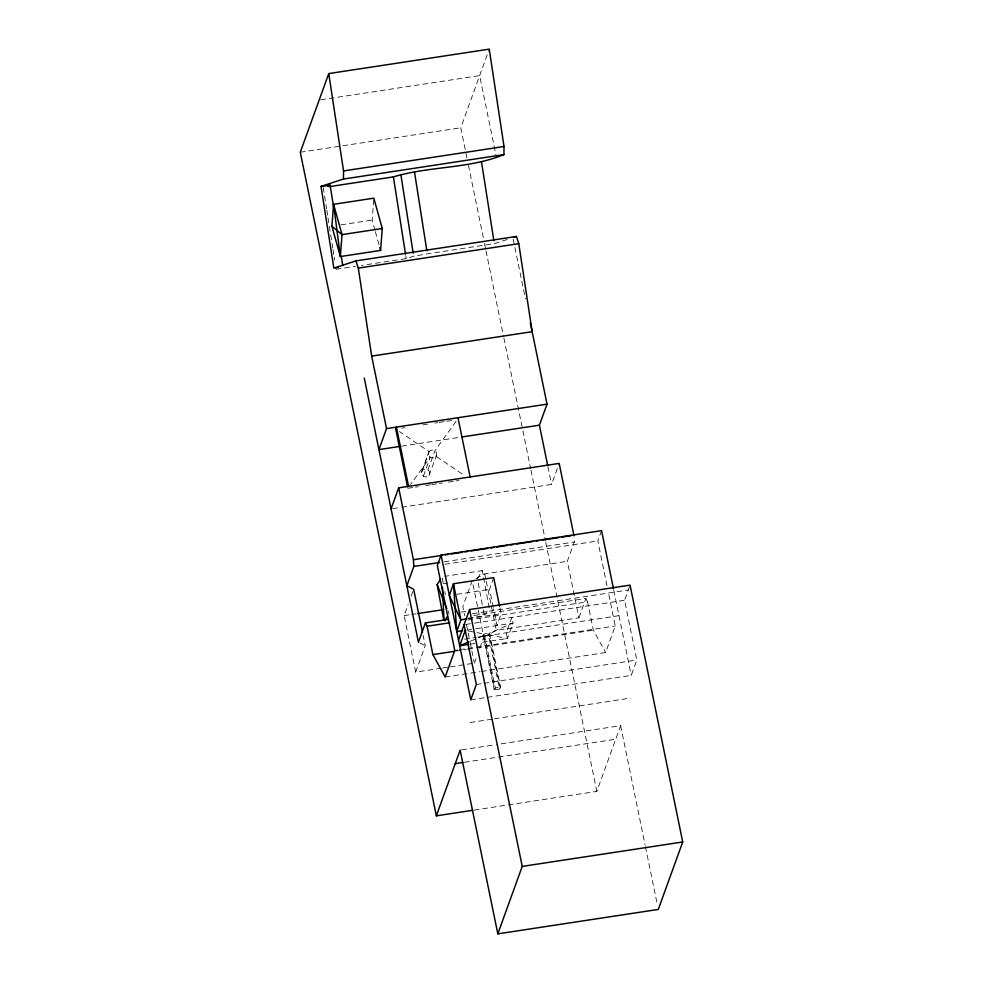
<?xml version="1.0" encoding="UTF-8"?>
<svg xmlns="http://www.w3.org/2000/svg" width="983" height="983" viewBox="0 0 983 983"><rect width="100%" height="100%" fill="white"/><g stroke="black" fill="none" stroke-linecap="round" stroke-linejoin="round"><path stroke-width="0.74" stroke-dasharray="4.92 3.69" d="M374.978 230.219L372.164 220.106L373.724 199.635M493.294 607.371L489.583 589.333L493.687 577.623M499.892 607.691L501.133 613.699L497.017 625.409L493.613 608.87M466.925 157.821L460.769 127.79L488.735 50.538M421.756 471.619L428.662 452.549M422.235 470.722L429.141 451.639L399.43 431.537M423.366 476.227L430.271 457.156L410.55 484.533M427.961 469.849L434.867 450.767L457.292 419.655M429.092 475.354L436.477 455.375M441.281 668.207L415.686 672.102L404.111 615.628L408.129 604.508M411.152 596.177L413.659 589.235M415.686 672.102L425.246 645.708L423.108 635.301M472.221 580.67L462.809 606.683L464.64 615.604M474.384 663.156L476.866 656.312M479.839 648.104L483.808 637.144L472.528 582.157M401.678 507.24L551.561 484.422L558.663 464.812M483.808 637.144L496.329 630.373L578.901 617.803L567.326 561.318L574.318 542.002L573.986 536.632M607.003 585.721L597.836 540.982L601.105 531.938M578.901 617.803L585.905 598.475L472.356 615.763M481.486 671.463L605.639 652.552L615.26 625.974L608.219 591.68M487.421 697.316L631.258 675.419L636.824 660.035L624.561 600.269L630.054 585.118M474.199 810.078L596.828 791.401L620.629 725.663L496.476 744.561M477.419 578.532L482.272 570.631L445.004 576.308M467.933 618.233L484.336 615.739L489.19 607.838L482.272 570.631M475.981 578.643L484.754 573.9L567.326 561.318M470.365 641.235L477.05 638.397M478.389 637.82L483.734 635.559L494.818 689.636M507.167 239.471L494.338 243.661L427.347 253.86L413.671 256.244L406.225 258.615L361.461 265.422M320.691 99.811L479.655 75.617L496.366 157.096M300.282 152.23L460.769 127.79M340.855 224.874L372.164 220.106M336.088 269.293L355.49 266.332M401.715 428.109L404.726 427.654M422.739 424.914L428.748 423.992M434.756 423.083L437.767 422.629M439.266 422.395L445.274 421.486M446.774 421.252L452.782 420.343M401.642 446.147L459.172 437.386M407.859 488.268L413.868 487.359M415.367 487.126L418.365 486.671M425.885 485.528L430.382 484.84M431.893 484.607L437.89 483.697M439.401 483.464L442.399 483.009M448.408 482.1L454.416 481.179M455.915 480.957L458.926 480.503M392.598 508.616L400.167 507.474M444.119 561.821L574.318 542.002M444.918 564.267L597.836 540.982M443.124 583.755L447.597 583.079M456.776 594.322L489.583 589.333M404.111 615.628L410.132 614.707M411.631 614.473L416.153 613.785M460.867 612.151L466.827 611.242M472.331 613.761L628.272 590.021M468.338 618.7L501.133 613.699M467.933 620.027L587.539 601.817L593.351 630.164L605.639 652.552M465.573 624.475L473.032 623.333M474.531 623.111L624.561 600.269M466.741 630.164L474.654 628.813M475.698 628.801L513.003 623.124L511.836 617.422L506.27 632.806L507.437 638.495L479.09 642.821M464.492 639.171L476.423 637.353M477.922 637.119L618.995 615.641M470.132 644.184L477.591 643.042M454.773 650.414L457.808 649.947M459.319 649.714L615.26 625.974M455.584 651.139L466.175 649.53M467.699 649.296L475.268 648.141M476.78 647.908L593.351 630.164M442.78 667.973L448.801 667.052M450.3 666.83L472.884 663.39M445.152 676.992L479.974 671.684M476.337 684.475L482.395 683.554M483.906 683.32L636.824 660.035M470.771 699.847L485.909 697.549M470.132 722.517L492.839 719.065M494.351 718.831L630.607 698.09M461.654 749.869L494.965 744.795M464.32 762.28L615.714 739.228M468.178 630.951L475.489 632.364M476.964 632.647L484.275 634.047L495.358 688.125M419.79 642.931L425.246 645.708M435.997 456.284A4.153 3.92 19.9 0 0 432.852 450.042A4.153 3.92 19.9 0 0 428.871 455.571A4.153 3.92 19.9 0 0 435.997 456.284L464.48 475.551M585.905 598.475L587.539 601.817M375.371 231.656L378.983 244.656M613.797 590.291L631.258 675.419M620.629 725.663L645.131 845.183M645.438 846.67L657.381 904.938M513.175 239.102L525.426 298.832M547.912 466.642L551.561 484.422M468.461 165.328L484.164 241.904M484.472 243.403L485.7 249.399M486.007 250.911L503.554 336.481M503.861 337.992L530.648 468.608M530.955 470.107L545.418 540.675M545.725 542.174L596.828 791.401M484.754 573.9L485.971 579.835M486.278 581.322L496.329 630.373M489.645 633.679L500.728 687.768M500.052 687.412L488.956 633.335L513.003 623.124L507.437 638.495L488.416 634.846L499.499 688.923M483.046 635.202L494.13 689.292M466.47 624.524L469.813 640.867M470.12 642.354L474.089 661.67M478.242 582.993L482.948 608.305M483.231 609.792L484.336 615.739M442.301 578.25L443.124 582.71M444.783 591.643L445.348 594.617M448.383 610.996L448.948 613.97M405.746 255.58L406.225 258.615M323.26 187.569L326.589 208.752M326.823 210.264L327.769 216.321M328.015 217.833L332.758 248.097M333.004 249.608L333.95 255.666M334.183 257.177L334.662 260.212M422.555 475.526A4.153 3.92 19.9 0 0 429.571 474.457A4.153 3.92 19.9 0 0 424.865 469.137A4.153 3.92 19.9 0 0 422.555 475.526M495.444 689.697A3.391 0.983 -11.6 0 0 500.74 688.026A3.391 0.983 -11.6 0 0 496.108 687.854A3.391 0.983 -11.6 0 0 495.444 689.697M484.361 635.62A3.391 0.983 -11.6 0 0 489.657 633.937A3.391 0.983 -11.6 0 0 485.024 633.777A3.391 0.983 -11.6 0 0 484.361 635.62"/><path stroke-width="1.47" d="M355.907 260.9L358.304 268.101L371.672 356.116L532.159 331.689L518.791 243.673L516.394 236.461L355.907 260.9L333.851 268.101L321.023 186.377L343.46 179.053L343.546 170.931L328.752 73.578L489.239 49.15L504.021 146.492L503.947 154.614C468.756 169.027 429.46 165.992 393.397 176.891L329.231 186.659M331.91 226.237L333.581 204.304L373.835 198.173L382.264 228.498L380.593 250.432L340.339 256.563L331.91 226.237L342.01 234.63L382.264 228.498M462.735 630.631L456.763 631.541L460.88 619.831L453.433 583.755L493.687 577.623L499.585 606.179M328.752 73.578L300.282 152.23L436.341 815.841L472.676 810.311M371.672 356.116L386.54 428.6L378.934 449.612L400.13 446.38M391.074 508.85L398.68 487.838L559.167 463.411L573.9 535.28M398.68 487.838L413.425 559.72L413.843 566.429L406.851 585.757L413.659 589.235L422.493 632.327M613.49 588.805L601.571 530.648L441.097 555.088L437.349 565.422L454.773 650.414L445.152 676.992L432.876 654.592L427.064 626.245L425.418 622.903L448.125 619.45M425.418 622.903L418.426 642.231L364.251 378.025M458.52 640.08L469.567 609.546L630.054 585.118L682.718 841.976L658.303 909.422L497.816 933.85L460.142 750.103L436.341 815.841M468.633 644.406L459.688 645.77L465.254 630.386M547.617 465.168L539.409 425.172L547.015 404.16L530.316 322.731M497.816 933.85L522.231 866.404L469.567 609.546M443.8 620.384L437.165 584.664L440.63 579.024M444.771 620.74L447.548 616.23M459.688 645.77L469.038 641.801M327.388 186.168L330.153 185.246L333.716 207.941M514.048 237.235L516.394 236.461M343.546 170.931L504.021 146.492M343.46 179.053L503.947 154.614M358.304 268.101L518.791 243.673M386.54 428.6L547.015 404.16M462.194 436.931L539.409 425.172M413.425 559.72L442.19 555.334M445.213 554.879L448.236 554.412M451.271 553.957L461.863 552.348M464.898 551.881L467.92 551.414M470.955 550.959L487.605 548.428M490.628 547.961L493.663 547.506M496.685 547.039L507.289 545.43M510.312 544.963L513.347 544.508M516.37 544.041L533.019 541.51M536.054 541.043L539.077 540.589M542.112 540.122L558.762 537.59M561.784 537.123L570.877 535.747M413.843 566.429L439.585 562.509M417.652 613.564L443.247 609.669M466.839 618.921L460.88 619.831L449.329 595.465L453.433 583.755L456.763 631.541M427.064 626.245L449.772 622.792M432.876 654.592L454.072 651.373M455.24 763.656L462.809 762.513M522.231 866.404L682.718 841.976M321.023 186.377L330.153 185.246M335.375 267.904L338.41 267.523M437.165 584.664L446.798 608.637M379.794 247.544L380.593 250.432M457.992 417.726L470.132 476.964M464.087 624.697L476.337 684.475L470.771 699.847L441.097 555.088M408.559 486.339L396.407 427.101L395.707 429.03L407.552 486.794M481.51 161.937L493.859 240.638M414.519 172.136L426.868 250.837M400.843 174.519L413.192 253.209M393.397 176.891L405.512 254.069M341.31 256.366L342.735 265.447M442.497 587.293L444.009 620.371M342.01 234.63L340.339 256.563L333.581 204.304L342.01 234.63"/></g></svg>
